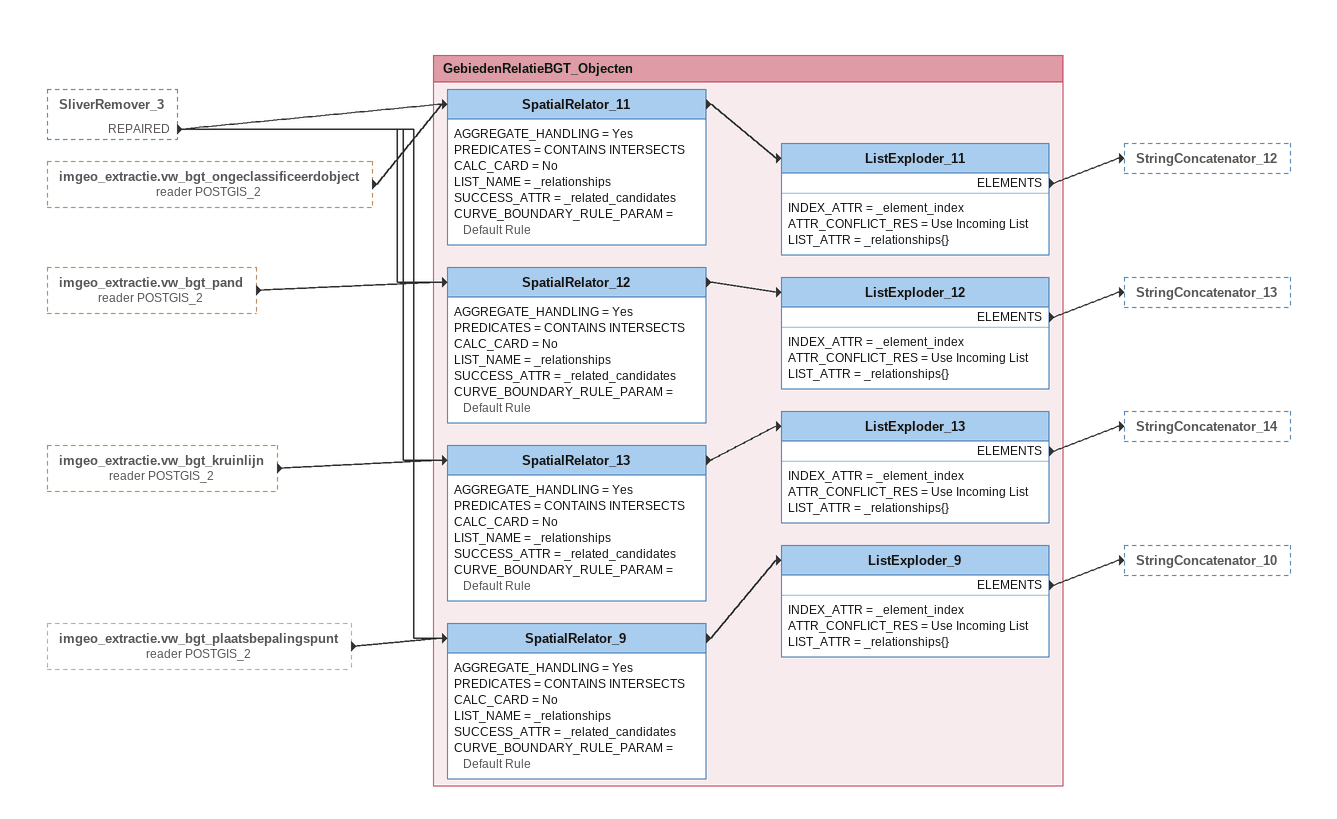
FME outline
SliverRemover_3 [outside]
    REPAIRED -> SpatialRelator_9
    REPAIRED -> SpatialRelator_11
    REPAIRED -> SpatialRelator_12
    REPAIRED -> SpatialRelator_13
imgeo_extractie.vw_bgt_ongeclassificeerdobject (reader POSTGIS_2) [outside]
    -> SpatialRelator_11
imgeo_extractie.vw_bgt_pand (reader POSTGIS_2) [outside]
    -> SpatialRelator_12
imgeo_extractie.vw_bgt_kruinlijn (reader POSTGIS_2) [outside]
    -> SpatialRelator_13
imgeo_extractie.vw_bgt_plaatsbepalingspunt (reader POSTGIS_2) [outside]
    -> SpatialRelator_9

Bookmark: GebiedenRelatieBGT_Objecten
SpatialRelator_11
    AGGREGATE_HANDLING = Yes
    PREDICATES = CONTAINS INTERSECTS
    CALC_CARD = No
    LIST_NAME = _relationships
    SUCCESS_ATTR = _related_candidates
    CURVE_BOUNDARY_RULE_PARAM = Default Rule
    -> ListExploder_11
ListExploder_11
    INDEX_ATTR = _element_index
    ATTR_CONFLICT_RES = Use Incoming List
    LIST_ATTR = _relationships{}
    ELEMENTS -> StringConcatenator_12
SpatialRelator_12
    AGGREGATE_HANDLING = Yes
    PREDICATES = CONTAINS INTERSECTS
    CALC_CARD = No
    LIST_NAME = _relationships
    SUCCESS_ATTR = _related_candidates
    CURVE_BOUNDARY_RULE_PARAM = Default Rule
    -> ListExploder_12
ListExploder_12
    INDEX_ATTR = _element_index
    ATTR_CONFLICT_RES = Use Incoming List
    LIST_ATTR = _relationships{}
    ELEMENTS -> StringConcatenator_13
SpatialRelator_13
    AGGREGATE_HANDLING = Yes
    PREDICATES = CONTAINS INTERSECTS
    CALC_CARD = No
    LIST_NAME = _relationships
    SUCCESS_ATTR = _related_candidates
    CURVE_BOUNDARY_RULE_PARAM = Default Rule
    -> ListExploder_13
ListExploder_13
    INDEX_ATTR = _element_index
    ATTR_CONFLICT_RES = Use Incoming List
    LIST_ATTR = _relationships{}
    ELEMENTS -> StringConcatenator_14
SpatialRelator_9
    AGGREGATE_HANDLING = Yes
    PREDICATES = CONTAINS INTERSECTS
    CALC_CARD = No
    LIST_NAME = _relationships
    SUCCESS_ATTR = _related_candidates
    CURVE_BOUNDARY_RULE_PARAM = Default Rule
    -> ListExploder_9
ListExploder_9
    INDEX_ATTR = _element_index
    ATTR_CONFLICT_RES = Use Incoming List
    LIST_ATTR = _relationships{}
    ELEMENTS -> StringConcatenator_10
